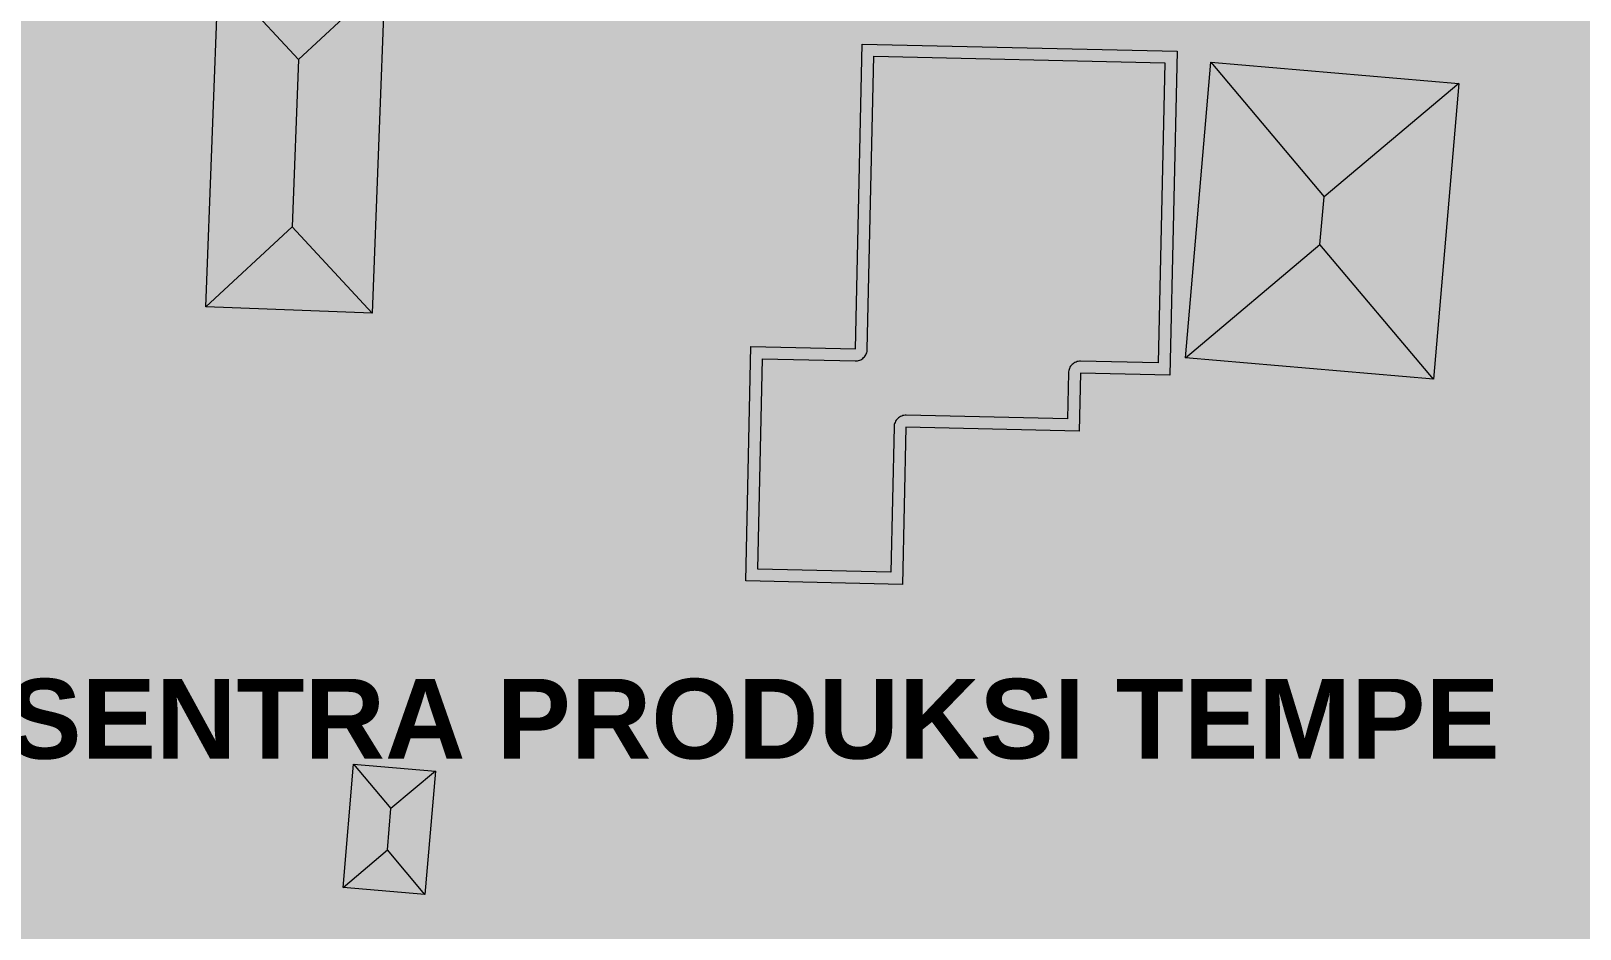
# Model space of a CAD drawing. Header units: metres. Extents: x 305909 to 307171, y 9156037 to 9156671.
# Drawn here: x 306233.3 to 306291.5, y 9156487.1 to 9156520.8 of the extents above; entities that cross this region are included whole.
import ezdxf
from ezdxf.enums import TextEntityAlignment as Align

# ---------------------------------------------------------------- set-up
doc = ezdxf.new("R2010")
doc.units = ezdxf.units.M
for name, color, linetype, lineweight, true_color in [('B-BANGUNAN_PERMUKIMAN', 7, 'Continuous', 13, 0xf0cd8c), ('B-BAYANGAN', 7, 'Continuous', 0, 0x76786c), ('T-BANGUNAN_KLASTER_INTI', 7, 'Continuous', 13, 0xe88c3c), ('T-LABEL_ZONA', 7, 'Continuous', 0, 0x3c3c3c), ('Z-R-UT', 7, 'Continuous', 0, 0xffd699)]:
    doc.layers.add(name, color=color, linetype=linetype, lineweight=lineweight, true_color=true_color)
doc.styles.add('ARIALB', font='arialbd.ttf')

msp = doc.modelspace()

# ---------------------------------------------------------------- hatches: boundary and pattern name
at = {"layer": 'B-BANGUNAN_PERMUKIMAN', "true_color": 0xec9366}
h = msp.add_hatch(color=33, dxfattribs=at)
h.dxf.hatch_style = 1
h.paths.add_polyline_path([(306243.374, 9156519.773), (306243.136, 9156513.49), (306239.888, 9156510.48), (306240.364, 9156523.021), (306243.374, 9156519.773)])
at = {"layer": 'B-BANGUNAN_PERMUKIMAN', "true_color": 0xeb9266}
h = msp.add_hatch(color=33, dxfattribs=at)
h.dxf.hatch_style = 1
h.paths.add_polyline_path([(306243.374, 9156519.773), (306240.364, 9156523.021), (306246.622, 9156522.784), (306243.374, 9156519.773)])
at = {"layer": 'B-BANGUNAN_PERMUKIMAN', "true_color": 0xbb7451}
h = msp.add_hatch(color=23, dxfattribs=at)
h.dxf.hatch_style = 1
h.paths.add_polyline_path([(306243.136, 9156513.49), (306243.374, 9156519.773), (306246.622, 9156522.784), (306246.622, 9156522.784), (306246.146, 9156510.242), (306243.136, 9156513.49)])
at = {"layer": 'B-BANGUNAN_PERMUKIMAN', "true_color": 0xd4845c}
h = msp.add_hatch(color=23, dxfattribs=at)
h.dxf.hatch_style = 1
h.paths.add_polyline_path([(306276.403, 9156520.091), (306276.131, 9156507.911), (306272.766, 9156507.987), (306272.718, 9156505.812), (306266.209, 9156505.957), (306266.077, 9156500.05), (306260.184, 9156500.182), (306260.381, 9156508.983), (306264.307, 9156508.896), (306264.563, 9156520.355), (306276.403, 9156520.091)])
at = {"layer": 'B-BANGUNAN_PERMUKIMAN', "true_color": 0xed9467}
h = msp.add_hatch(color=21, dxfattribs=at)
h.dxf.hatch_style = 1
h.paths.add_polyline_path([(306281.927, 9156514.61), (306281.774, 9156512.822), (306276.712, 9156508.559), (306276.712, 9156508.559), (306277.664, 9156519.672), (306281.927, 9156514.61)])
at = {"layer": 'B-BANGUNAN_PERMUKIMAN', "true_color": 0xe99165}
h = msp.add_hatch(color=33, dxfattribs=at)
h.dxf.hatch_style = 1
h.paths.add_polyline_path([(306286.989, 9156518.873), (306281.927, 9156514.61), (306277.664, 9156519.672), (306277.664, 9156519.672), (306286.989, 9156518.873)])
at = {"layer": 'B-BANGUNAN_PERMUKIMAN', "true_color": 0xba7350}
h = msp.add_hatch(color=23, dxfattribs=at)
h.dxf.hatch_style = 1
h.paths.add_polyline_path([(306286.037, 9156507.76), (306281.774, 9156512.822), (306281.927, 9156514.61), (306286.989, 9156518.873), (306286.037, 9156507.76)])
at = {"layer": 'B-BANGUNAN_PERMUKIMAN', "true_color": 0xbc7551}
h = msp.add_hatch(color=23, dxfattribs=at)
h.dxf.hatch_style = 1
h.paths.add_polyline_path([(306239.888, 9156510.48), (306239.888, 9156510.48), (306243.136, 9156513.49), (306246.146, 9156510.242), (306239.888, 9156510.48)])
at = {"layer": 'B-BANGUNAN_PERMUKIMAN', "true_color": 0xbe7652}
h = msp.add_hatch(color=23, dxfattribs=at)
h.dxf.hatch_style = 1
h.paths.add_polyline_path([(306281.774, 9156512.822), (306286.037, 9156507.76), (306276.712, 9156508.559), (306281.774, 9156512.822)])
at = {"layer": 'B-BANGUNAN_PERMUKIMAN', "true_color": 0xed9467}
h = msp.add_hatch(color=21, dxfattribs=at)
h.dxf.hatch_style = 1
h.paths.add_polyline_path([(306246.848, 9156491.625), (306246.715, 9156490.072), (306245.045, 9156488.665), (306245.441, 9156493.295), (306246.848, 9156491.625)])
at = {"layer": 'B-BANGUNAN_PERMUKIMAN', "true_color": 0xe99165}
h = msp.add_hatch(color=33, dxfattribs=at)
h.dxf.hatch_style = 1
h.paths.add_polyline_path([(306246.848, 9156491.625), (306245.441, 9156493.295), (306248.518, 9156493.031), (306246.848, 9156491.625)])
at = {"layer": 'B-BANGUNAN_PERMUKIMAN', "true_color": 0xba7350}
h = msp.add_hatch(color=23, dxfattribs=at)
h.dxf.hatch_style = 1
h.paths.add_polyline_path([(306248.121, 9156488.401), (306246.715, 9156490.072), (306246.848, 9156491.625), (306248.518, 9156493.031), (306248.518, 9156493.031), (306248.121, 9156488.401)])
at = {"layer": 'B-BANGUNAN_PERMUKIMAN', "true_color": 0xbe7652}
h = msp.add_hatch(color=23, dxfattribs=at)
h.dxf.hatch_style = 1
h.paths.add_polyline_path([(306246.715, 9156490.072), (306248.121, 9156488.401), (306245.045, 9156488.665), (306245.045, 9156488.665), (306246.715, 9156490.072)])
at = {"layer": 'B-BAYANGAN', "true_color": 0x76786c}
h = msp.add_hatch(color=8, dxfattribs=at)
h.dxf.hatch_style = 1
h.paths.add_polyline_path([(306247.372, 9156522.034), (306246.896, 9156509.492), (306240.638, 9156509.73), (306241.114, 9156522.271), (306247.372, 9156522.034)])
h = msp.add_hatch(color=8, dxfattribs=at)
h.dxf.hatch_style = 1
h.paths.add_polyline_path([(306247.372, 9156522.034), (306246.896, 9156509.492), (306240.638, 9156509.73), (306241.114, 9156522.271), (306247.372, 9156522.034)])
h = msp.add_hatch(color=8, dxfattribs=at)
h.dxf.hatch_style = 1
h.paths.add_polyline_path([(306277.153, 9156519.341), (306276.881, 9156507.161), (306273.516, 9156507.237), (306273.468, 9156505.062), (306266.959, 9156505.207), (306266.827, 9156499.3), (306260.934, 9156499.432), (306261.131, 9156508.233), (306265.057, 9156508.146), (306265.313, 9156519.605), (306277.153, 9156519.341)])
h = msp.add_hatch(color=8, dxfattribs=at)
h.dxf.hatch_style = 1
h.paths.add_polyline_path([(306277.153, 9156519.341), (306276.881, 9156507.161), (306273.516, 9156507.237), (306273.468, 9156505.062), (306266.959, 9156505.207), (306266.827, 9156499.3), (306260.934, 9156499.432), (306261.131, 9156508.233), (306265.057, 9156508.146), (306265.313, 9156519.605), (306277.153, 9156519.341)])
h = msp.add_hatch(color=8, dxfattribs=at)
h.dxf.hatch_style = 1
h.paths.add_polyline_path([(306287.739, 9156518.123), (306286.787, 9156507.01), (306277.462, 9156507.809), (306278.414, 9156518.922), (306287.739, 9156518.123)])
h = msp.add_hatch(color=8, dxfattribs=at)
h.dxf.hatch_style = 1
h.paths.add_polyline_path([(306287.739, 9156518.123), (306286.787, 9156507.01), (306277.462, 9156507.809), (306278.414, 9156518.922), (306287.739, 9156518.123)])
h = msp.add_hatch(color=8, dxfattribs=at)
h.dxf.hatch_style = 1
h.paths.add_polyline_path([(306249.268, 9156492.281), (306248.871, 9156487.651), (306245.795, 9156487.915), (306246.191, 9156492.545), (306249.268, 9156492.281)])
h = msp.add_hatch(color=8, dxfattribs=at)
h.dxf.hatch_style = 1
h.paths.add_polyline_path([(306249.268, 9156492.281), (306248.871, 9156487.651), (306245.795, 9156487.915), (306246.191, 9156492.545), (306249.268, 9156492.281)])
at = {"layer": 'T-BANGUNAN_KLASTER_INTI', "true_color": 0xffb22c}
h = msp.add_hatch(color=40, dxfattribs=at)
h.dxf.hatch_style = 1
h.paths.add_polyline_path([(306243.374, 9156519.773), (306243.136, 9156513.49), (306239.888, 9156510.48), (306240.364, 9156523.021), (306243.374, 9156519.773)])
at = {"layer": 'T-BANGUNAN_KLASTER_INTI', "true_color": 0xffb12c}
h = msp.add_hatch(color=40, dxfattribs=at)
h.dxf.hatch_style = 1
h.paths.add_polyline_path([(306243.374, 9156519.773), (306240.364, 9156523.021), (306246.622, 9156522.784), (306243.374, 9156519.773)])
at = {"layer": 'T-BANGUNAN_KLASTER_INTI', "true_color": 0xd28d23}
h = msp.add_hatch(color=42, dxfattribs=at)
h.dxf.hatch_style = 1
h.paths.add_polyline_path([(306243.136, 9156513.49), (306243.374, 9156519.773), (306246.622, 9156522.784), (306246.622, 9156522.784), (306246.146, 9156510.242), (306243.136, 9156513.49)])
at = {"layer": 'T-BANGUNAN_KLASTER_INTI', "true_color": 0xeea028}
h = msp.add_hatch(color=42, dxfattribs=at)
h.dxf.hatch_style = 1
h.paths.add_polyline_path([(306276.403, 9156520.091), (306276.131, 9156507.911), (306272.766, 9156507.987), (306272.718, 9156505.812), (306266.209, 9156505.957), (306266.077, 9156500.05), (306260.184, 9156500.182), (306260.381, 9156508.983), (306264.307, 9156508.896), (306264.563, 9156520.355), (306276.403, 9156520.091)])
at = {"layer": 'T-BANGUNAN_KLASTER_INTI', "true_color": 0xffb32c}
h = msp.add_hatch(color=40, dxfattribs=at)
h.dxf.hatch_style = 1
h.paths.add_polyline_path([(306281.927, 9156514.61), (306281.774, 9156512.822), (306276.712, 9156508.559), (306276.712, 9156508.559), (306277.664, 9156519.672), (306281.927, 9156514.61)])
at = {"layer": 'T-BANGUNAN_KLASTER_INTI', "true_color": 0xffb02c}
h = msp.add_hatch(color=40, dxfattribs=at)
h.dxf.hatch_style = 1
h.paths.add_polyline_path([(306286.989, 9156518.873), (306281.927, 9156514.61), (306277.664, 9156519.672), (306277.664, 9156519.672), (306286.989, 9156518.873)])
at = {"layer": 'T-BANGUNAN_KLASTER_INTI', "true_color": 0xd08c23}
h = msp.add_hatch(color=42, dxfattribs=at)
h.dxf.hatch_style = 1
h.paths.add_polyline_path([(306286.037, 9156507.76), (306281.774, 9156512.822), (306281.927, 9156514.61), (306286.989, 9156518.873), (306286.037, 9156507.76)])
at = {"layer": 'T-BANGUNAN_KLASTER_INTI', "true_color": 0xd48e23}
h = msp.add_hatch(color=42, dxfattribs=at)
h.dxf.hatch_style = 1
h.paths.add_polyline_path([(306239.888, 9156510.48), (306239.888, 9156510.48), (306243.136, 9156513.49), (306246.146, 9156510.242), (306239.888, 9156510.48)])
at = {"layer": 'T-BANGUNAN_KLASTER_INTI', "true_color": 0xd58f23}
h = msp.add_hatch(color=42, dxfattribs=at)
h.dxf.hatch_style = 1
h.paths.add_polyline_path([(306281.774, 9156512.822), (306286.037, 9156507.76), (306276.712, 9156508.559), (306281.774, 9156512.822)])
at = {"layer": 'T-BANGUNAN_KLASTER_INTI', "true_color": 0xffb32c}
h = msp.add_hatch(color=40, dxfattribs=at)
h.dxf.hatch_style = 1
h.paths.add_polyline_path([(306246.848, 9156491.625), (306246.715, 9156490.072), (306245.045, 9156488.665), (306245.441, 9156493.295), (306246.848, 9156491.625)])
at = {"layer": 'T-BANGUNAN_KLASTER_INTI', "true_color": 0xffb02c}
h = msp.add_hatch(color=40, dxfattribs=at)
h.dxf.hatch_style = 1
h.paths.add_polyline_path([(306246.848, 9156491.625), (306245.441, 9156493.295), (306248.518, 9156493.031), (306246.848, 9156491.625)])
at = {"layer": 'T-BANGUNAN_KLASTER_INTI', "true_color": 0xd08c23}
h = msp.add_hatch(color=42, dxfattribs=at)
h.dxf.hatch_style = 1
h.paths.add_polyline_path([(306248.121, 9156488.401), (306246.715, 9156490.072), (306246.848, 9156491.625), (306248.518, 9156493.031), (306248.518, 9156493.031), (306248.121, 9156488.401)])
at = {"layer": 'T-BANGUNAN_KLASTER_INTI', "true_color": 0xd58f23}
h = msp.add_hatch(color=42, dxfattribs=at)
h.dxf.hatch_style = 1
h.paths.add_polyline_path([(306246.715, 9156490.072), (306248.121, 9156488.401), (306245.045, 9156488.665), (306245.045, 9156488.665), (306246.715, 9156490.072)])
at = {"layer": 'Z-R-UT', "true_color": 0xfae9cc}
h = msp.add_hatch(color=254, dxfattribs=at)
h.dxf.hatch_style = 1
h.paths.add_polyline_path([(306039.052, 9156573.455), (306119.178, 9156567.786), (306119.178, 9156567.786), (306160.523, 9156563.133), (306160.523, 9156563.133), (306186.122, 9156560.815), (306186.122, 9156560.815), (306215.657, 9156559.53), (306215.657, 9156559.53), (306305.003, 9156549.608), (306305.003, 9156549.608), (306385.74, 9156542.791), (306385.74, 9156542.791), (306385.919, 9156542.76), (306385.919, 9156484.648), (306380.976, 9156485.584), (306380.785, 9156485.629), (306380.6, 9156485.694), (306380.422, 9156485.776), (306380.252, 9156485.875), (306380.094, 9156485.991), (306379.947, 9156486.121), (306379.814, 9156486.265), (306379.696, 9156486.422), (306379.593, 9156486.589), (306379.507, 9156486.766), (306379.44, 9156486.95), (306379.39, 9156487.14), (306379.36, 9156487.334), (306379.348, 9156487.53), (306379.356, 9156487.726), (306379.383, 9156487.92), (306380.198, 9156492.227), (306378.765, 9156491.868), (306378.718, 9156491.851), (306374.515, 9156469.469), (306385.919, 9156466.63), (306385.919, 9156380), (306360, 9156380), (306360, 9156380), (306360, 9156380), (306360, 9156400.449), (306360, 9156400.449), (306360, 9156400.45), (306369.785, 9156457.829), (306369.785, 9156457.83), (306369.785, 9156457.831), (306369.785, 9156457.832), (306369.785, 9156457.833), (306369.785, 9156457.834), (306369.784, 9156457.835), (306369.784, 9156457.836), (306369.783, 9156457.837), (306369.783, 9156457.838), (306369.782, 9156457.838), (306369.781, 9156457.839), (306369.78, 9156457.84), (306369.78, 9156457.84), (306369.779, 9156457.84), (306369.778, 9156457.841), (306369.777, 9156457.841), (306341.904, 9156461.433), (306341.903, 9156461.433), (306341.903, 9156461.433), (306342.144, 9156465.284), (306342.144, 9156465.285), (306342.144, 9156465.286), (306342.144, 9156465.287), (306342.143, 9156465.288), (306342.143, 9156465.288), (306342.143, 9156465.289), (306342.142, 9156465.29), (306342.142, 9156465.291), (306342.141, 9156465.292), (306342.14, 9156465.292), (306342.139, 9156465.293), (306342.138, 9156465.293), (306342.138, 9156465.294), (306342.137, 9156465.294), (306342.136, 9156465.294), (306264.747, 9156477.801), (306264.746, 9156477.802), (306264.745, 9156477.802), (306222.528, 9156475.456), (306222.528, 9156475.456), (306150.602, 9156473.893), (306150.602, 9156473.893), (306060.207, 9156485.254), (306060.206, 9156485.254), (306060.206, 9156485.254), (306051.451, 9156523.214), (306051.45, 9156523.215), (306033.081, 9156573.806), (306033.081, 9156573.806), (306033.081, 9156573.806), (306039.052, 9156573.455), (306039.052, 9156573.455)])

# ---------------------------------------------------------------- linework, layer by layer
at = {"layer": 'B-BANGUNAN_PERMUKIMAN', "color": 27, "lineweight": 9, "true_color": 0x744832}
for p, q in [((306240.364, 9156523.021), (306243.374, 9156519.773)), ((306246.622, 9156522.784), (306243.374, 9156519.773)), ((306243.374, 9156519.773), (306243.136, 9156513.49)), ((306277.664, 9156519.672), (306281.927, 9156514.61)), ((306286.989, 9156518.873), (306281.927, 9156514.61)), ((306281.774, 9156512.822), (306281.927, 9156514.61)), ((306239.888, 9156510.48), (306243.136, 9156513.49)), ((306246.146, 9156510.242), (306243.136, 9156513.49)), ((306276.712, 9156508.559), (306281.774, 9156512.822)), ((306286.037, 9156507.76), (306281.774, 9156512.822)), ((306245.441, 9156493.295), (306246.848, 9156491.625)), ((306248.518, 9156493.031), (306246.848, 9156491.625)), ((306246.715, 9156490.072), (306246.848, 9156491.625)), ((306245.045, 9156488.665), (306246.715, 9156490.072)), ((306248.121, 9156488.401), (306246.715, 9156490.072))]:
    msp.add_line(p, q, dxfattribs=at)
at = {"layer": 'B-BANGUNAN_PERMUKIMAN', "color": 27, "lineweight": 13, "true_color": 0x744832}
for points in [[(306246.622, 9156522.784), (306246.146, 9156510.242), (306239.888, 9156510.48), (306240.364, 9156523.021), (306246.622, 9156522.784)], [(306276.403, 9156520.091), (306276.131, 9156507.911), (306272.766, 9156507.987), (306272.718, 9156505.812), (306266.209, 9156505.957), (306266.077, 9156500.05), (306260.184, 9156500.182), (306260.381, 9156508.983), (306264.307, 9156508.896), (306264.563, 9156520.355), (306276.403, 9156520.091)], [(306286.989, 9156518.873), (306286.037, 9156507.76), (306276.712, 9156508.559), (306277.664, 9156519.672), (306286.989, 9156518.873)], [(306248.518, 9156493.031), (306248.121, 9156488.401), (306245.045, 9156488.665), (306245.441, 9156493.295), (306248.518, 9156493.031)]]:
    msp.add_lwpolyline(points, close=True, dxfattribs=at)
at = {"layer": 'B-BANGUNAN_PERMUKIMAN', "color": 21, "lineweight": 9, "true_color": 0xfa9b6c}
msp.add_lwpolyline([(306275.943, 9156519.651), (306275.691, 9156508.371), (306272.776, 9156508.436), (306272.732, 9156508.435), (306272.688, 9156508.43), (306272.645, 9156508.42), (306272.603, 9156508.406), (306272.563, 9156508.388), (306272.525, 9156508.366), (306272.489, 9156508.341), (306272.455, 9156508.312), (306272.425, 9156508.28), (306272.398, 9156508.245), (306272.374, 9156508.208), (306272.355, 9156508.168), (306272.339, 9156508.127), (306272.327, 9156508.084), (306272.32, 9156508.041), (306272.316, 9156507.997), (306272.278, 9156506.272), (306266.219, 9156506.407), (306266.175, 9156506.406), (306266.131, 9156506.401), (306266.088, 9156506.391), (306266.047, 9156506.377), (306266.006, 9156506.359), (306265.968, 9156506.337), (306265.932, 9156506.311), (306265.898, 9156506.283), (306265.868, 9156506.25), (306265.841, 9156506.216), (306265.817, 9156506.178), (306265.798, 9156506.139), (306265.782, 9156506.098), (306265.77, 9156506.055), (306265.763, 9156506.011), (306265.76, 9156505.967), (306265.638, 9156500.51), (306260.644, 9156500.622), (306260.82, 9156508.523), (306264.297, 9156508.446), (306264.341, 9156508.447), (306264.385, 9156508.452), (306264.428, 9156508.462), (306264.469, 9156508.476), (306264.51, 9156508.494), (306264.548, 9156508.516), (306264.584, 9156508.541), (306264.618, 9156508.57), (306264.648, 9156508.602), (306264.675, 9156508.637), (306264.699, 9156508.675), (306264.718, 9156508.714), (306264.734, 9156508.755), (306264.746, 9156508.798), (306264.753, 9156508.841), (306264.756, 9156508.885), (306265.003, 9156519.896), (306275.943, 9156519.651)], close=True, dxfattribs=at)
at = {"layer": 'T-BANGUNAN_KLASTER_INTI', "color": 46, "lineweight": 9, "true_color": 0x825816}
for p, q in [((306240.364, 9156523.021), (306243.374, 9156519.773)), ((306246.622, 9156522.784), (306243.374, 9156519.773)), ((306243.374, 9156519.773), (306243.136, 9156513.49)), ((306277.664, 9156519.672), (306281.927, 9156514.61)), ((306286.989, 9156518.873), (306281.927, 9156514.61)), ((306281.774, 9156512.822), (306281.927, 9156514.61)), ((306239.888, 9156510.48), (306243.136, 9156513.49)), ((306246.146, 9156510.242), (306243.136, 9156513.49)), ((306276.712, 9156508.559), (306281.774, 9156512.822)), ((306286.037, 9156507.76), (306281.774, 9156512.822)), ((306245.441, 9156493.295), (306246.848, 9156491.625)), ((306248.518, 9156493.031), (306246.848, 9156491.625)), ((306246.715, 9156490.072), (306246.848, 9156491.625)), ((306245.045, 9156488.665), (306246.715, 9156490.072)), ((306248.121, 9156488.401), (306246.715, 9156490.072))]:
    msp.add_line(p, q, dxfattribs=at)
at = {"layer": 'T-BANGUNAN_KLASTER_INTI', "color": 46, "lineweight": 13, "true_color": 0x825816}
for points in [[(306246.622, 9156522.784), (306246.146, 9156510.242), (306239.888, 9156510.48), (306240.364, 9156523.021), (306246.622, 9156522.784)], [(306276.403, 9156520.091), (306276.131, 9156507.911), (306272.766, 9156507.987), (306272.718, 9156505.812), (306266.209, 9156505.957), (306266.077, 9156500.05), (306260.184, 9156500.182), (306260.381, 9156508.983), (306264.307, 9156508.896), (306264.563, 9156520.355), (306276.403, 9156520.091)], [(306286.989, 9156518.873), (306286.037, 9156507.76), (306276.712, 9156508.559), (306277.664, 9156519.672), (306286.989, 9156518.873)], [(306248.518, 9156493.031), (306248.121, 9156488.401), (306245.045, 9156488.665), (306245.441, 9156493.295), (306248.518, 9156493.031)]]:
    msp.add_lwpolyline(points, close=True, dxfattribs=at)
at = {"layer": 'T-BANGUNAN_KLASTER_INTI', "color": 40, "lineweight": 9, "true_color": 0xffbc2f}
msp.add_lwpolyline([(306275.943, 9156519.651), (306275.691, 9156508.371), (306272.776, 9156508.436), (306272.732, 9156508.435), (306272.688, 9156508.43), (306272.645, 9156508.42), (306272.603, 9156508.406), (306272.563, 9156508.388), (306272.525, 9156508.366), (306272.489, 9156508.341), (306272.455, 9156508.312), (306272.425, 9156508.28), (306272.398, 9156508.245), (306272.374, 9156508.208), (306272.355, 9156508.168), (306272.339, 9156508.127), (306272.327, 9156508.084), (306272.32, 9156508.041), (306272.316, 9156507.997), (306272.278, 9156506.272), (306266.219, 9156506.407), (306266.175, 9156506.406), (306266.131, 9156506.401), (306266.088, 9156506.391), (306266.047, 9156506.377), (306266.006, 9156506.359), (306265.968, 9156506.337), (306265.932, 9156506.311), (306265.898, 9156506.283), (306265.868, 9156506.25), (306265.841, 9156506.216), (306265.817, 9156506.178), (306265.798, 9156506.139), (306265.782, 9156506.098), (306265.77, 9156506.055), (306265.763, 9156506.011), (306265.76, 9156505.967), (306265.638, 9156500.51), (306260.644, 9156500.622), (306260.82, 9156508.523), (306264.297, 9156508.446), (306264.341, 9156508.447), (306264.385, 9156508.452), (306264.428, 9156508.462), (306264.469, 9156508.476), (306264.51, 9156508.494), (306264.548, 9156508.516), (306264.584, 9156508.541), (306264.618, 9156508.57), (306264.648, 9156508.602), (306264.675, 9156508.637), (306264.699, 9156508.675), (306264.718, 9156508.714), (306264.734, 9156508.755), (306264.746, 9156508.798), (306264.753, 9156508.841), (306264.756, 9156508.885), (306265.003, 9156519.896), (306275.943, 9156519.651)], close=True, dxfattribs=at)

# ---------------------------------------------------------------- texts
at = {"layer": 'T-LABEL_ZONA', "color": 251, "true_color": 0x6e6456, "style": 'ARIALB'}
msp.add_text('KLASTER SENTRA PRODUKSI TEMPE', height=3, dxfattribs=at).set_placement((306250, 9156495), align=Align.MIDDLE_CENTER)

doc.saveas('drawing.dxf')
